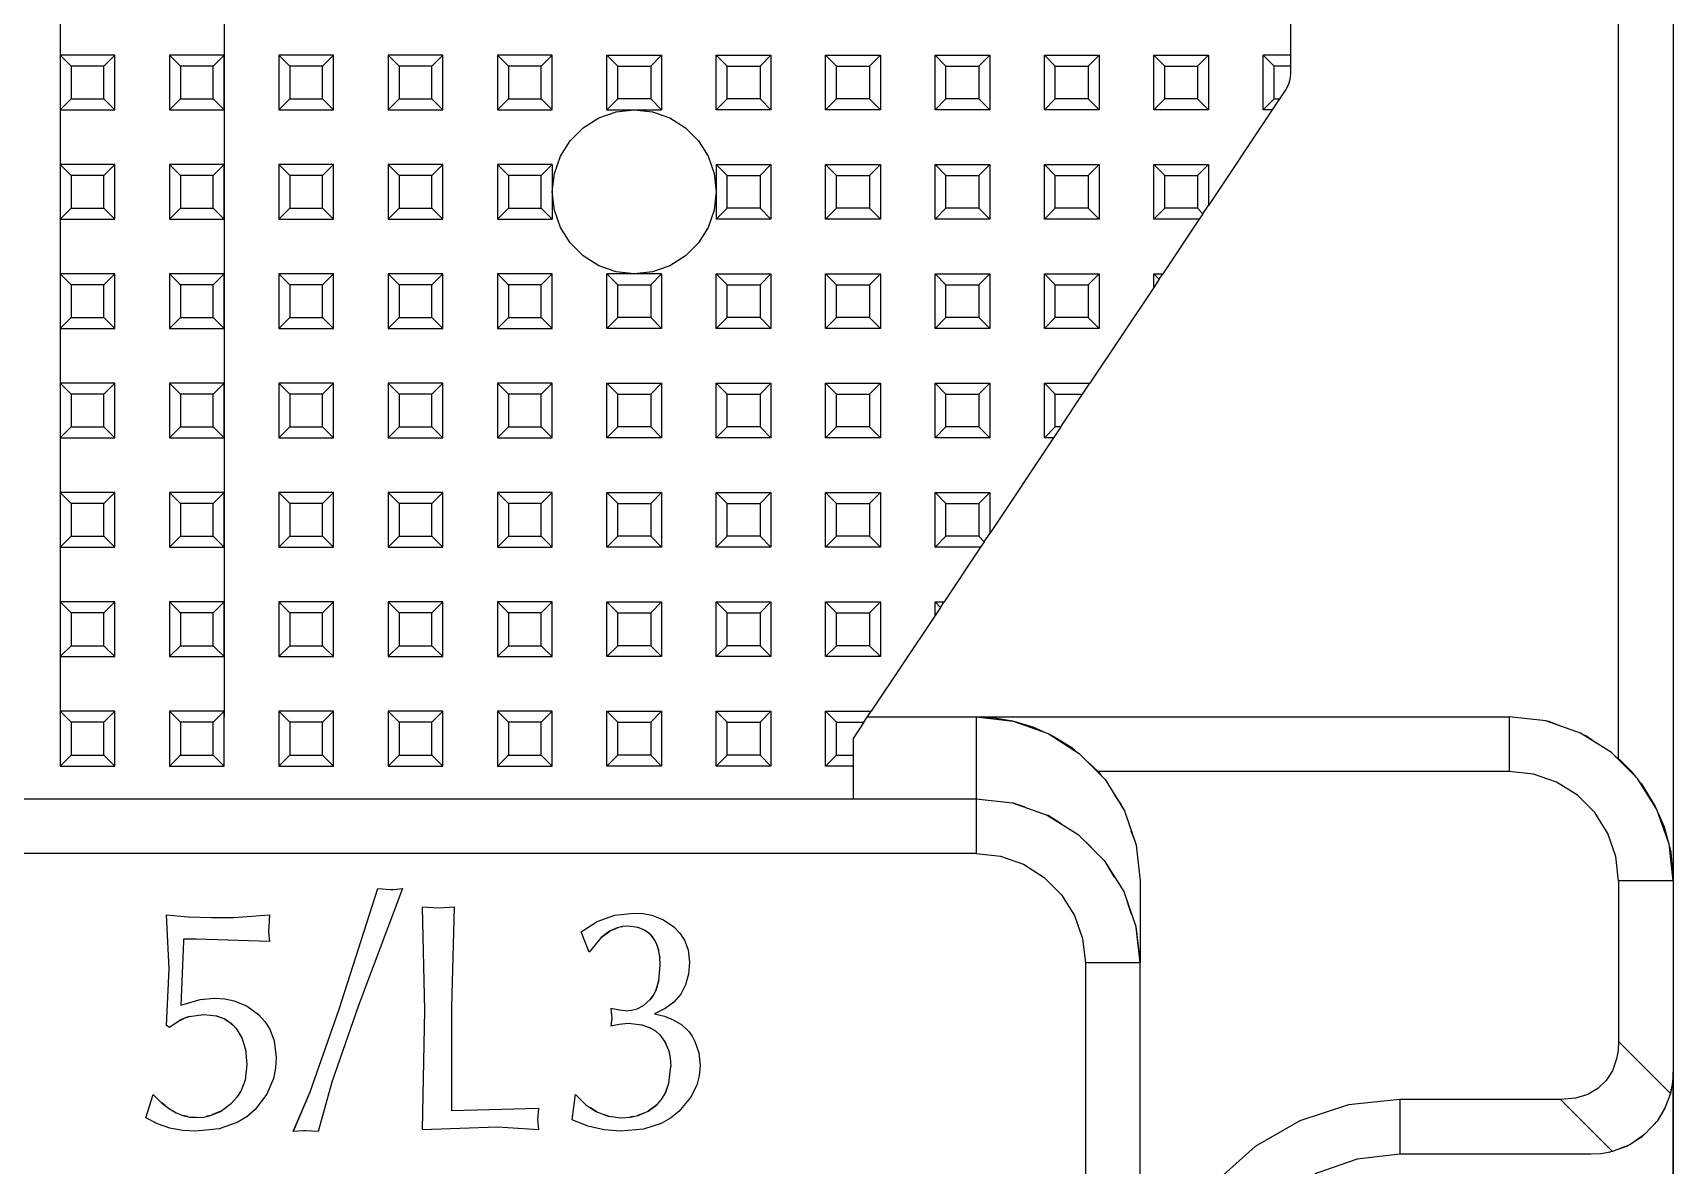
# Model space of a CAD drawing. Header units: millimetres. Extents: x 0 to 125, y 0 to 180.
# Drawn here: x 92.65 to 122.65, y 136.1 to 156.81 of the extents above; entities that cross this region are included whole.
import ezdxf

# ---------------------------------------------------------------- set-up
doc = ezdxf.new("R2010")
doc.units = ezdxf.units.MM

# ---------------------------------------------------------------- blocks, each defined once
blk = doc.blocks.new('CHINT_7200accf6e0c55f6a13e2ec68f27ea84_FACE_0')
at = {"color": 141, "linetype": 'Continuous', "true_color": 0x40d9ff}
for p, q in [((93.15, 161.4), (93.15, 144.4)), ((96.15, 159.4), (96.15, 144.3)), ((115.65, 157.4), (115.65, 156.4)), ((93.35, 156.2), (93.15, 156.4)), ((94.15, 156.4), (93.15, 156.4)), ((93.15, 156.4), (93.15, 155.4)), ((93.95, 156.2), (94.15, 156.4)), ((94.15, 155.4), (94.15, 156.4)), ((95.35, 156.2), (95.15, 156.4)), ((96.15, 156.4), (95.15, 156.4)), ((95.15, 156.4), (95.15, 155.4)), ((95.95, 156.2), (96.15, 156.4)), ((96.15, 155.4), (96.15, 156.4)), ((97.35, 156.2), (97.15, 156.4)), ((98.15, 156.4), (97.15, 156.4)), ((97.15, 156.4), (97.15, 155.4)), ((97.95, 156.2), (98.15, 156.4)), ((98.15, 155.4), (98.15, 156.4)), ((99.35, 156.2), (99.15, 156.4)), ((100.15, 156.4), (99.15, 156.4)), ((99.15, 156.4), (99.15, 155.4)), ((99.95, 156.2), (100.15, 156.4)), ((100.15, 155.4), (100.15, 156.4)), ((101.35, 156.2), (101.15, 156.4)), ((102.15, 156.4), (101.15, 156.4)), ((101.15, 156.4), (101.15, 155.4)), ((101.95, 156.2), (102.15, 156.4)), ((102.15, 155.4), (102.15, 156.4)), ((103.35, 156.2), (103.15, 156.4)), ((103.15, 155.4), (103.15, 156.4)), ((103.15, 156.4), (104.15, 156.4)), ((103.95, 156.2), (104.15, 156.4)), ((104.15, 156.4), (104.15, 155.4)), ((105.35, 156.2), (105.15, 156.4)), ((105.15, 155.4), (105.15, 156.4)), ((105.15, 156.4), (106.15, 156.4)), ((105.95, 156.2), (106.15, 156.4)), ((106.15, 156.4), (106.15, 155.4)), ((107.35, 156.2), (107.15, 156.4)), ((107.15, 155.4), (107.15, 156.4)), ((107.15, 156.4), (108.15, 156.4)), ((107.95, 156.2), (108.15, 156.4)), ((108.15, 156.4), (108.15, 155.4)), ((109.35, 156.2), (109.15, 156.4)), ((109.15, 155.4), (109.15, 156.4)), ((109.15, 156.4), (110.15, 156.4)), ((109.95, 156.2), (110.15, 156.4)), ((110.15, 156.4), (110.15, 155.4)), ((111.35, 156.2), (111.15, 156.4)), ((111.15, 155.4), (111.15, 156.4)), ((111.15, 156.4), (112.15, 156.4)), ((111.95, 156.2), (112.15, 156.4)), ((112.15, 156.4), (112.15, 155.4)), ((113.35, 156.2), (113.15, 156.4)), ((113.15, 155.4), (113.15, 156.4)), ((113.15, 156.4), (114.15, 156.4)), ((113.95, 156.2), (114.15, 156.4)), ((114.15, 156.4), (114.15, 155.4)), ((115.35, 156.2), (115.15, 156.4)), ((115.15, 155.4), (115.15, 156.4)), ((115.65, 156.4), (115.15, 156.4)), ((93.95, 156.2), (93.35, 156.2)), ((93.35, 156.2), (93.35, 155.6)), ((93.95, 155.6), (93.95, 156.2)), ((95.95, 156.2), (95.35, 156.2)), ((95.35, 156.2), (95.35, 155.6)), ((95.95, 155.6), (95.95, 156.2)), ((97.95, 156.2), (97.35, 156.2)), ((97.35, 156.2), (97.35, 155.6)), ((97.95, 155.6), (97.95, 156.2)), ((99.95, 156.2), (99.35, 156.2)), ((99.35, 156.2), (99.35, 155.6)), ((99.95, 155.6), (99.95, 156.2)), ((101.95, 156.2), (101.35, 156.2)), ((101.35, 156.2), (101.35, 155.6)), ((101.95, 155.6), (101.95, 156.2)), ((103.35, 155.6), (103.35, 156.2)), ((103.35, 156.2), (103.95, 156.2)), ((103.95, 156.2), (103.95, 155.6)), ((105.35, 155.6), (105.35, 156.2)), ((105.35, 156.2), (105.95, 156.2)), ((105.95, 156.2), (105.95, 155.6)), ((107.35, 155.6), (107.35, 156.2)), ((107.35, 156.2), (107.95, 156.2)), ((107.95, 156.2), (107.95, 155.6)), ((109.35, 155.6), (109.35, 156.2)), ((109.35, 156.2), (109.95, 156.2)), ((109.95, 156.2), (109.95, 155.6)), ((111.35, 155.6), (111.35, 156.2)), ((111.35, 156.2), (111.95, 156.2)), ((111.95, 156.2), (111.95, 155.6)), ((113.35, 155.6), (113.35, 156.2)), ((113.35, 156.2), (113.95, 156.2)), ((113.95, 156.2), (113.95, 155.6)), ((115.35, 155.6), (115.35, 156.2)), ((93.35, 155.6), (93.15, 155.4)), ((93.35, 155.6), (93.95, 155.6)), ((93.95, 155.6), (94.15, 155.4)), ((95.35, 155.6), (95.15, 155.4)), ((95.35, 155.6), (95.95, 155.6)), ((95.95, 155.6), (96.15, 155.4)), ((97.35, 155.6), (97.15, 155.4)), ((97.35, 155.6), (97.95, 155.6)), ((97.95, 155.6), (98.15, 155.4)), ((99.35, 155.6), (99.15, 155.4)), ((99.35, 155.6), (99.95, 155.6)), ((99.95, 155.6), (100.15, 155.4)), ((101.35, 155.6), (101.15, 155.4)), ((101.35, 155.6), (101.95, 155.6)), ((101.95, 155.6), (102.15, 155.4)), ((103.35, 155.6), (103.15, 155.4)), ((103.95, 155.6), (103.35, 155.6)), ((103.95, 155.6), (104.15, 155.4)), ((105.35, 155.6), (105.15, 155.4)), ((105.95, 155.6), (105.35, 155.6)), ((105.95, 155.6), (106.15, 155.4)), ((107.35, 155.6), (107.15, 155.4)), ((107.95, 155.6), (107.35, 155.6)), ((107.95, 155.6), (108.15, 155.4)), ((109.35, 155.6), (109.15, 155.4)), ((109.95, 155.6), (109.35, 155.6)), ((109.95, 155.6), (110.15, 155.4)), ((111.35, 155.6), (111.15, 155.4)), ((111.95, 155.6), (111.35, 155.6)), ((111.95, 155.6), (112.15, 155.4)), ((113.35, 155.6), (113.15, 155.4)), ((113.95, 155.6), (113.35, 155.6)), ((113.95, 155.6), (114.15, 155.4)), ((115.35, 155.6), (115.15, 155.4)), ((93.15, 155.4), (94.15, 155.4)), ((95.15, 155.4), (96.15, 155.4)), ((97.15, 155.4), (98.15, 155.4)), ((99.15, 155.4), (100.15, 155.4)), ((101.15, 155.4), (102.15, 155.4)), ((106.15, 155.4), (105.15, 155.4)), ((108.15, 155.4), (107.15, 155.4)), ((110.15, 155.4), (109.15, 155.4)), ((112.15, 155.4), (111.15, 155.4)), ((114.15, 155.4), (113.15, 155.4)), ((115.317, 155.4), (114.15, 153.65)), ((115.317, 155.4), (115.15, 155.4)), ((93.35, 154.2), (93.15, 154.4)), ((94.15, 154.4), (93.15, 154.4)), ((93.15, 154.4), (93.15, 153.4)), ((93.95, 154.2), (93.35, 154.2)), ((93.35, 154.2), (93.35, 153.6)), ((93.95, 154.2), (94.15, 154.4)), ((93.95, 153.6), (93.95, 154.2)), ((94.15, 153.4), (94.15, 154.4)), ((95.35, 154.2), (95.15, 154.4)), ((96.15, 154.4), (95.15, 154.4)), ((95.15, 154.4), (95.15, 153.4)), ((95.95, 154.2), (95.35, 154.2)), ((95.35, 154.2), (95.35, 153.6)), ((95.95, 154.2), (96.15, 154.4)), ((95.95, 153.6), (95.95, 154.2)), ((96.15, 153.4), (96.15, 154.4)), ((97.35, 154.2), (97.15, 154.4)), ((98.15, 154.4), (97.15, 154.4)), ((97.15, 154.4), (97.15, 153.4)), ((97.95, 154.2), (97.35, 154.2)), ((97.35, 154.2), (97.35, 153.6)), ((97.95, 154.2), (98.15, 154.4)), ((97.95, 153.6), (97.95, 154.2)), ((98.15, 153.4), (98.15, 154.4)), ((99.35, 154.2), (99.15, 154.4)), ((100.15, 154.4), (99.15, 154.4)), ((99.15, 154.4), (99.15, 153.4)), ((99.95, 154.2), (99.35, 154.2)), ((99.35, 154.2), (99.35, 153.6)), ((99.95, 154.2), (100.15, 154.4)), ((99.95, 153.6), (99.95, 154.2)), ((100.15, 153.4), (100.15, 154.4)), ((101.35, 154.2), (101.15, 154.4)), ((101.15, 154.4), (101.15, 153.4)), ((102.15, 154.4), (101.15, 154.4)), ((101.95, 154.2), (101.35, 154.2)), ((101.35, 154.2), (101.35, 153.6)), ((101.95, 154.2), (102.15, 154.4)), ((101.95, 153.6), (101.95, 154.2)), ((105.35, 154.2), (105.15, 154.4)), ((105.15, 154.4), (106.15, 154.4)), ((105.35, 154.2), (105.95, 154.2)), ((105.35, 153.6), (105.35, 154.2)), ((105.95, 154.2), (106.15, 154.4)), ((105.95, 154.2), (105.95, 153.6)), ((106.15, 154.4), (106.15, 153.4)), ((107.35, 154.2), (107.15, 154.4)), ((107.15, 153.4), (107.15, 154.4)), ((107.15, 154.4), (108.15, 154.4)), ((107.35, 153.6), (107.35, 154.2)), ((107.35, 154.2), (107.95, 154.2)), ((107.95, 154.2), (108.15, 154.4)), ((107.95, 154.2), (107.95, 153.6)), ((108.15, 154.4), (108.15, 153.4)), ((109.35, 154.2), (109.15, 154.4)), ((109.15, 153.4), (109.15, 154.4)), ((109.15, 154.4), (110.15, 154.4)), ((109.35, 153.6), (109.35, 154.2)), ((109.35, 154.2), (109.95, 154.2)), ((109.95, 154.2), (110.15, 154.4)), ((109.95, 154.2), (109.95, 153.6)), ((110.15, 154.4), (110.15, 153.4)), ((111.35, 154.2), (111.15, 154.4)), ((111.15, 153.4), (111.15, 154.4)), ((111.15, 154.4), (112.15, 154.4)), ((111.35, 153.6), (111.35, 154.2)), ((111.35, 154.2), (111.95, 154.2)), ((111.95, 154.2), (112.15, 154.4)), ((111.95, 154.2), (111.95, 153.6)), ((112.15, 154.4), (112.15, 153.4)), ((113.35, 154.2), (113.15, 154.4)), ((113.15, 153.4), (113.15, 154.4)), ((113.15, 154.4), (114.15, 154.4)), ((113.35, 154.2), (113.95, 154.2)), ((113.35, 153.6), (113.35, 154.2)), ((113.95, 154.2), (114.15, 154.4)), ((113.95, 154.2), (113.95, 153.6)), ((114.15, 154.4), (114.15, 153.65)), ((93.35, 153.6), (93.15, 153.4)), ((93.35, 153.6), (93.95, 153.6)), ((93.95, 153.6), (94.15, 153.4)), ((95.35, 153.6), (95.15, 153.4)), ((95.35, 153.6), (95.95, 153.6)), ((95.95, 153.6), (96.15, 153.4)), ((97.35, 153.6), (97.15, 153.4)), ((97.35, 153.6), (97.95, 153.6)), ((97.95, 153.6), (98.15, 153.4)), ((99.35, 153.6), (99.15, 153.4)), ((99.35, 153.6), (99.95, 153.6)), ((99.95, 153.6), (100.15, 153.4)), ((101.35, 153.6), (101.15, 153.4)), ((101.35, 153.6), (101.95, 153.6)), ((101.95, 153.6), (102.15, 153.4)), ((105.35, 153.6), (105.15, 153.4)), ((105.95, 153.6), (105.35, 153.6)), ((105.95, 153.6), (106.15, 153.4)), ((107.35, 153.6), (107.15, 153.4)), ((107.95, 153.6), (107.35, 153.6)), ((107.95, 153.6), (108.15, 153.4)), ((109.35, 153.6), (109.15, 153.4)), ((109.95, 153.6), (109.35, 153.6)), ((109.95, 153.6), (110.15, 153.4)), ((111.35, 153.6), (111.15, 153.4)), ((111.95, 153.6), (111.35, 153.6)), ((111.95, 153.6), (112.15, 153.4)), ((113.35, 153.6), (113.15, 153.4)), ((113.95, 153.6), (113.35, 153.6)), ((113.95, 153.6), (114.05, 153.5)), ((114.05, 153.5), (114.15, 153.65)), ((93.15, 153.4), (94.15, 153.4)), ((95.15, 153.4), (96.15, 153.4)), ((97.15, 153.4), (98.15, 153.4)), ((99.15, 153.4), (100.15, 153.4)), ((101.15, 153.4), (102.15, 153.4)), ((106.15, 153.4), (105.15, 153.4)), ((108.15, 153.4), (107.15, 153.4)), ((110.15, 153.4), (109.15, 153.4)), ((112.15, 153.4), (111.15, 153.4)), ((113.983, 153.4), (113.15, 153.4)), ((113.983, 153.4), (113.317, 152.4)), ((114.05, 153.5), (113.983, 153.4)), ((93.35, 152.2), (93.15, 152.4)), ((94.15, 152.4), (93.15, 152.4)), ((93.15, 152.4), (93.15, 151.4)), ((93.95, 152.2), (93.35, 152.2)), ((93.35, 152.2), (93.35, 151.6)), ((93.95, 152.2), (94.15, 152.4)), ((93.95, 151.6), (93.95, 152.2)), ((94.15, 151.4), (94.15, 152.4)), ((95.35, 152.2), (95.15, 152.4)), ((96.15, 152.4), (95.15, 152.4)), ((95.15, 152.4), (95.15, 151.4)), ((95.95, 152.2), (95.35, 152.2)), ((95.35, 152.2), (95.35, 151.6)), ((95.95, 152.2), (96.15, 152.4)), ((95.95, 151.6), (95.95, 152.2)), ((96.15, 151.4), (96.15, 152.4)), ((97.35, 152.2), (97.15, 152.4)), ((98.15, 152.4), (97.15, 152.4)), ((97.15, 152.4), (97.15, 151.4)), ((97.95, 152.2), (97.35, 152.2)), ((97.35, 152.2), (97.35, 151.6)), ((97.95, 152.2), (98.15, 152.4)), ((97.95, 151.6), (97.95, 152.2)), ((98.15, 151.4), (98.15, 152.4)), ((99.35, 152.2), (99.15, 152.4)), ((100.15, 152.4), (99.15, 152.4)), ((99.15, 152.4), (99.15, 151.4)), ((99.95, 152.2), (99.35, 152.2)), ((99.35, 152.2), (99.35, 151.6)), ((99.95, 152.2), (100.15, 152.4)), ((99.95, 151.6), (99.95, 152.2)), ((100.15, 151.4), (100.15, 152.4)), ((101.35, 152.2), (101.15, 152.4)), ((102.15, 152.4), (101.15, 152.4)), ((101.15, 152.4), (101.15, 151.4)), ((101.95, 152.2), (101.35, 152.2)), ((101.35, 152.2), (101.35, 151.6)), ((101.95, 152.2), (102.15, 152.4)), ((101.95, 151.6), (101.95, 152.2)), ((102.15, 151.4), (102.15, 152.4)), ((103.35, 152.2), (103.15, 152.4)), ((103.15, 151.4), (103.15, 152.4)), ((103.35, 151.6), (103.35, 152.2)), ((103.35, 152.2), (103.95, 152.2)), ((103.95, 152.2), (104.15, 152.4)), ((103.95, 152.2), (103.95, 151.6)), ((104.15, 152.4), (104.15, 151.4)), ((105.35, 152.2), (105.15, 152.4)), ((105.15, 151.4), (105.15, 152.4)), ((105.15, 152.4), (106.15, 152.4)), ((105.35, 151.6), (105.35, 152.2)), ((105.35, 152.2), (105.95, 152.2)), ((105.95, 152.2), (106.15, 152.4)), ((105.95, 152.2), (105.95, 151.6)), ((106.15, 152.4), (106.15, 151.4)), ((107.35, 152.2), (107.15, 152.4)), ((107.15, 151.4), (107.15, 152.4)), ((107.15, 152.4), (108.15, 152.4)), ((107.35, 151.6), (107.35, 152.2)), ((107.35, 152.2), (107.95, 152.2)), ((107.95, 152.2), (108.15, 152.4)), ((107.95, 152.2), (107.95, 151.6)), ((108.15, 152.4), (108.15, 151.4)), ((109.35, 152.2), (109.15, 152.4)), ((109.15, 151.4), (109.15, 152.4)), ((109.15, 152.4), (110.15, 152.4)), ((109.35, 151.6), (109.35, 152.2)), ((109.35, 152.2), (109.95, 152.2)), ((109.95, 152.2), (110.15, 152.4)), ((109.95, 152.2), (109.95, 151.6)), ((110.15, 152.4), (110.15, 151.4)), ((111.35, 152.2), (111.15, 152.4)), ((111.15, 152.4), (112.15, 152.4)), ((111.15, 151.4), (111.15, 152.4)), ((111.35, 152.2), (111.95, 152.2)), ((111.35, 151.6), (111.35, 152.2)), ((111.95, 152.2), (112.15, 152.4)), ((111.95, 152.2), (111.95, 151.6)), ((113.15, 152.15), (111.983, 150.4)), ((112.15, 152.4), (112.15, 151.4)), ((113.25, 152.3), (113.15, 152.4)), ((113.15, 152.15), (113.15, 152.4)), ((113.15, 152.4), (113.317, 152.4)), ((113.25, 152.3), (113.15, 152.15)), ((113.25, 152.3), (113.317, 152.4)), ((93.35, 151.6), (93.15, 151.4)), ((93.35, 151.6), (93.95, 151.6)), ((93.95, 151.6), (94.15, 151.4)), ((95.35, 151.6), (95.15, 151.4)), ((95.35, 151.6), (95.95, 151.6)), ((95.95, 151.6), (96.15, 151.4)), ((97.35, 151.6), (97.15, 151.4)), ((97.35, 151.6), (97.95, 151.6)), ((97.95, 151.6), (98.15, 151.4)), ((99.35, 151.6), (99.15, 151.4)), ((99.35, 151.6), (99.95, 151.6)), ((99.95, 151.6), (100.15, 151.4)), ((101.35, 151.6), (101.15, 151.4)), ((101.35, 151.6), (101.95, 151.6)), ((101.95, 151.6), (102.15, 151.4)), ((103.35, 151.6), (103.15, 151.4)), ((103.95, 151.6), (103.35, 151.6)), ((103.95, 151.6), (104.15, 151.4)), ((105.35, 151.6), (105.15, 151.4)), ((105.95, 151.6), (105.35, 151.6)), ((105.95, 151.6), (106.15, 151.4)), ((107.35, 151.6), (107.15, 151.4)), ((107.95, 151.6), (107.35, 151.6)), ((107.95, 151.6), (108.15, 151.4)), ((109.35, 151.6), (109.15, 151.4)), ((109.95, 151.6), (109.35, 151.6)), ((109.95, 151.6), (110.15, 151.4)), ((111.35, 151.6), (111.15, 151.4)), ((111.95, 151.6), (111.35, 151.6)), ((111.95, 151.6), (112.15, 151.4)), ((93.15, 151.4), (94.15, 151.4)), ((95.15, 151.4), (96.15, 151.4)), ((97.15, 151.4), (98.15, 151.4)), ((99.15, 151.4), (100.15, 151.4)), ((101.15, 151.4), (102.15, 151.4)), ((104.15, 151.4), (103.15, 151.4)), ((106.15, 151.4), (105.15, 151.4)), ((108.15, 151.4), (107.15, 151.4)), ((110.15, 151.4), (109.15, 151.4)), ((112.15, 151.4), (111.15, 151.4)), ((93.35, 150.2), (93.15, 150.4)), ((94.15, 150.4), (93.15, 150.4)), ((93.15, 150.4), (93.15, 149.4)), ((93.95, 150.2), (94.15, 150.4)), ((94.15, 149.4), (94.15, 150.4)), ((95.35, 150.2), (95.15, 150.4)), ((96.15, 150.4), (95.15, 150.4)), ((95.15, 150.4), (95.15, 149.4)), ((95.95, 150.2), (96.15, 150.4)), ((96.15, 149.4), (96.15, 150.4)), ((97.35, 150.2), (97.15, 150.4)), ((98.15, 150.4), (97.15, 150.4)), ((97.15, 150.4), (97.15, 149.4)), ((97.95, 150.2), (98.15, 150.4)), ((98.15, 149.4), (98.15, 150.4)), ((99.35, 150.2), (99.15, 150.4)), ((100.15, 150.4), (99.15, 150.4)), ((99.15, 150.4), (99.15, 149.4)), ((99.95, 150.2), (100.15, 150.4)), ((100.15, 149.4), (100.15, 150.4)), ((101.35, 150.2), (101.15, 150.4)), ((102.15, 150.4), (101.15, 150.4)), ((101.15, 150.4), (101.15, 149.4)), ((101.95, 150.2), (102.15, 150.4)), ((102.15, 149.4), (102.15, 150.4)), ((103.35, 150.2), (103.15, 150.4)), ((103.15, 149.4), (103.15, 150.4)), ((103.15, 150.4), (104.15, 150.4)), ((103.95, 150.2), (104.15, 150.4)), ((104.15, 150.4), (104.15, 149.4)), ((105.35, 150.2), (105.15, 150.4)), ((105.15, 149.4), (105.15, 150.4)), ((105.15, 150.4), (106.15, 150.4)), ((105.95, 150.2), (106.15, 150.4)), ((106.15, 150.4), (106.15, 149.4)), ((107.35, 150.2), (107.15, 150.4)), ((107.15, 149.4), (107.15, 150.4)), ((107.15, 150.4), (108.15, 150.4)), ((107.95, 150.2), (108.15, 150.4)), ((108.15, 150.4), (108.15, 149.4)), ((109.35, 150.2), (109.15, 150.4)), ((109.15, 149.4), (109.15, 150.4)), ((109.15, 150.4), (110.15, 150.4)), ((109.95, 150.2), (110.15, 150.4)), ((110.15, 150.4), (110.15, 149.4)), ((111.35, 150.2), (111.15, 150.4)), ((111.15, 149.4), (111.15, 150.4)), ((111.15, 150.4), (111.983, 150.4)), ((111.85, 150.2), (111.983, 150.4)), ((93.95, 150.2), (93.35, 150.2)), ((93.35, 150.2), (93.35, 149.6)), ((93.95, 149.6), (93.95, 150.2)), ((95.95, 150.2), (95.35, 150.2)), ((95.35, 150.2), (95.35, 149.6)), ((95.95, 149.6), (95.95, 150.2)), ((97.95, 150.2), (97.35, 150.2)), ((97.35, 150.2), (97.35, 149.6)), ((97.95, 149.6), (97.95, 150.2)), ((99.95, 150.2), (99.35, 150.2)), ((99.35, 150.2), (99.35, 149.6)), ((99.95, 149.6), (99.95, 150.2)), ((101.95, 150.2), (101.35, 150.2)), ((101.35, 150.2), (101.35, 149.6)), ((101.95, 149.6), (101.95, 150.2)), ((103.35, 149.6), (103.35, 150.2)), ((103.35, 150.2), (103.95, 150.2)), ((103.95, 150.2), (103.95, 149.6)), ((105.35, 149.6), (105.35, 150.2)), ((105.35, 150.2), (105.95, 150.2)), ((105.95, 150.2), (105.95, 149.6)), ((107.35, 149.6), (107.35, 150.2)), ((107.35, 150.2), (107.95, 150.2)), ((107.95, 150.2), (107.95, 149.6)), ((109.35, 150.2), (109.95, 150.2)), ((109.35, 149.6), (109.35, 150.2)), ((109.95, 150.2), (109.95, 149.6)), ((111.35, 150.2), (111.85, 150.2)), ((111.35, 149.6), (111.35, 150.2)), ((111.45, 149.6), (111.85, 150.2)), ((93.35, 149.6), (93.15, 149.4)), ((93.35, 149.6), (93.95, 149.6)), ((93.95, 149.6), (94.15, 149.4)), ((95.35, 149.6), (95.15, 149.4)), ((95.35, 149.6), (95.95, 149.6)), ((95.95, 149.6), (96.15, 149.4)), ((97.35, 149.6), (97.15, 149.4)), ((97.35, 149.6), (97.95, 149.6)), ((97.95, 149.6), (98.15, 149.4)), ((99.35, 149.6), (99.15, 149.4)), ((99.35, 149.6), (99.95, 149.6)), ((99.95, 149.6), (100.15, 149.4)), ((101.35, 149.6), (101.15, 149.4)), ((101.35, 149.6), (101.95, 149.6)), ((101.95, 149.6), (102.15, 149.4)), ((103.35, 149.6), (103.15, 149.4)), ((103.95, 149.6), (103.35, 149.6)), ((103.95, 149.6), (104.15, 149.4)), ((105.35, 149.6), (105.15, 149.4)), ((105.95, 149.6), (105.35, 149.6)), ((105.95, 149.6), (106.15, 149.4)), ((107.35, 149.6), (107.15, 149.4)), ((107.95, 149.6), (107.35, 149.6)), ((107.95, 149.6), (108.15, 149.4)), ((109.35, 149.6), (109.15, 149.4)), ((109.95, 149.6), (109.35, 149.6)), ((109.95, 149.6), (110.15, 149.4)), ((111.35, 149.6), (111.15, 149.4)), ((111.45, 149.6), (111.317, 149.4)), ((111.45, 149.6), (111.35, 149.6)), ((93.15, 149.4), (94.15, 149.4)), ((95.15, 149.4), (96.15, 149.4)), ((97.15, 149.4), (98.15, 149.4)), ((99.15, 149.4), (100.15, 149.4)), ((101.15, 149.4), (102.15, 149.4)), ((104.15, 149.4), (103.15, 149.4)), ((106.15, 149.4), (105.15, 149.4)), ((108.15, 149.4), (107.15, 149.4)), ((110.15, 149.4), (109.15, 149.4)), ((111.317, 149.4), (110.15, 147.65)), ((111.317, 149.4), (111.15, 149.4)), ((93.35, 148.2), (93.15, 148.4)), ((94.15, 148.4), (93.15, 148.4)), ((93.15, 148.4), (93.15, 147.4)), ((93.95, 148.2), (93.35, 148.2)), ((93.35, 148.2), (93.35, 147.6)), ((93.95, 148.2), (94.15, 148.4)), ((93.95, 147.6), (93.95, 148.2)), ((94.15, 147.4), (94.15, 148.4)), ((95.35, 148.2), (95.15, 148.4)), ((96.15, 148.4), (95.15, 148.4)), ((95.15, 148.4), (95.15, 147.4)), ((95.95, 148.2), (95.35, 148.2)), ((95.35, 148.2), (95.35, 147.6)), ((95.95, 148.2), (96.15, 148.4)), ((95.95, 147.6), (95.95, 148.2)), ((96.15, 147.4), (96.15, 148.4)), ((97.35, 148.2), (97.15, 148.4)), ((98.15, 148.4), (97.15, 148.4)), ((97.15, 148.4), (97.15, 147.4)), ((97.95, 148.2), (97.35, 148.2)), ((97.35, 148.2), (97.35, 147.6)), ((97.95, 148.2), (98.15, 148.4)), ((97.95, 147.6), (97.95, 148.2)), ((98.15, 147.4), (98.15, 148.4)), ((99.35, 148.2), (99.15, 148.4)), ((100.15, 148.4), (99.15, 148.4)), ((99.15, 148.4), (99.15, 147.4)), ((99.95, 148.2), (99.35, 148.2)), ((99.35, 148.2), (99.35, 147.6)), ((99.95, 148.2), (100.15, 148.4)), ((99.95, 147.6), (99.95, 148.2)), ((100.15, 147.4), (100.15, 148.4)), ((101.35, 148.2), (101.15, 148.4)), ((102.15, 148.4), (101.15, 148.4)), ((101.15, 148.4), (101.15, 147.4)), ((101.95, 148.2), (101.35, 148.2)), ((101.35, 148.2), (101.35, 147.6)), ((101.95, 148.2), (102.15, 148.4)), ((101.95, 147.6), (101.95, 148.2)), ((102.15, 147.4), (102.15, 148.4)), ((103.35, 148.2), (103.15, 148.4)), ((103.15, 147.4), (103.15, 148.4)), ((103.15, 148.4), (104.15, 148.4)), ((103.35, 147.6), (103.35, 148.2)), ((103.35, 148.2), (103.95, 148.2)), ((103.95, 148.2), (104.15, 148.4)), ((103.95, 148.2), (103.95, 147.6)), ((104.15, 148.4), (104.15, 147.4)), ((105.35, 148.2), (105.15, 148.4)), ((105.15, 147.4), (105.15, 148.4)), ((105.15, 148.4), (106.15, 148.4)), ((105.35, 147.6), (105.35, 148.2)), ((105.35, 148.2), (105.95, 148.2)), ((105.95, 148.2), (106.15, 148.4)), ((105.95, 148.2), (105.95, 147.6)), ((106.15, 148.4), (106.15, 147.4)), ((107.35, 148.2), (107.15, 148.4)), ((107.15, 147.4), (107.15, 148.4)), ((107.15, 148.4), (108.15, 148.4)), ((107.35, 148.2), (107.95, 148.2)), ((107.35, 147.6), (107.35, 148.2)), ((107.95, 148.2), (108.15, 148.4)), ((107.95, 148.2), (107.95, 147.6)), ((108.15, 148.4), (108.15, 147.4)), ((109.35, 148.2), (109.15, 148.4)), ((109.15, 147.4), (109.15, 148.4)), ((109.15, 148.4), (110.15, 148.4)), ((109.35, 148.2), (109.95, 148.2)), ((109.35, 147.6), (109.35, 148.2)), ((109.95, 148.2), (110.15, 148.4)), ((109.95, 148.2), (109.95, 147.6)), ((110.15, 148.4), (110.15, 147.65)), ((93.35, 147.6), (93.15, 147.4)), ((93.35, 147.6), (93.95, 147.6)), ((93.95, 147.6), (94.15, 147.4)), ((95.35, 147.6), (95.15, 147.4)), ((95.35, 147.6), (95.95, 147.6)), ((95.95, 147.6), (96.15, 147.4)), ((97.35, 147.6), (97.15, 147.4)), ((97.35, 147.6), (97.95, 147.6)), ((97.95, 147.6), (98.15, 147.4)), ((99.35, 147.6), (99.15, 147.4)), ((99.35, 147.6), (99.95, 147.6)), ((99.95, 147.6), (100.15, 147.4)), ((101.35, 147.6), (101.15, 147.4)), ((101.35, 147.6), (101.95, 147.6)), ((101.95, 147.6), (102.15, 147.4)), ((103.35, 147.6), (103.15, 147.4)), ((103.95, 147.6), (103.35, 147.6)), ((103.95, 147.6), (104.15, 147.4)), ((105.35, 147.6), (105.15, 147.4)), ((105.95, 147.6), (105.35, 147.6)), ((105.95, 147.6), (106.15, 147.4)), ((107.35, 147.6), (107.15, 147.4)), ((107.95, 147.6), (107.35, 147.6)), ((107.95, 147.6), (108.15, 147.4)), ((109.35, 147.6), (109.15, 147.4)), ((109.95, 147.6), (109.35, 147.6)), ((109.95, 147.6), (110.05, 147.5)), ((110.05, 147.5), (110.15, 147.65)), ((93.15, 147.4), (94.15, 147.4)), ((95.15, 147.4), (96.15, 147.4)), ((97.15, 147.4), (98.15, 147.4)), ((99.15, 147.4), (100.15, 147.4)), ((101.15, 147.4), (102.15, 147.4)), ((104.15, 147.4), (103.15, 147.4)), ((106.15, 147.4), (105.15, 147.4)), ((108.15, 147.4), (107.15, 147.4)), ((109.983, 147.4), (109.15, 147.4)), ((109.983, 147.4), (109.317, 146.4)), ((110.05, 147.5), (109.983, 147.4)), ((93.35, 146.2), (93.15, 146.4)), ((94.15, 146.4), (93.15, 146.4)), ((93.15, 146.4), (93.15, 145.4)), ((93.95, 146.2), (93.35, 146.2)), ((93.35, 146.2), (93.35, 145.6)), ((93.95, 146.2), (94.15, 146.4)), ((93.95, 145.6), (93.95, 146.2)), ((94.15, 145.4), (94.15, 146.4)), ((95.35, 146.2), (95.15, 146.4)), ((96.15, 146.4), (95.15, 146.4)), ((95.15, 146.4), (95.15, 145.4)), ((95.95, 146.2), (95.35, 146.2)), ((95.35, 146.2), (95.35, 145.6)), ((95.95, 146.2), (96.15, 146.4)), ((95.95, 145.6), (95.95, 146.2)), ((96.15, 145.4), (96.15, 146.4)), ((97.35, 146.2), (97.15, 146.4)), ((98.15, 146.4), (97.15, 146.4)), ((97.15, 146.4), (97.15, 145.4)), ((97.95, 146.2), (97.35, 146.2)), ((97.35, 146.2), (97.35, 145.6)), ((97.95, 146.2), (98.15, 146.4)), ((97.95, 145.6), (97.95, 146.2)), ((98.15, 145.4), (98.15, 146.4)), ((99.35, 146.2), (99.15, 146.4)), ((100.15, 146.4), (99.15, 146.4)), ((99.15, 146.4), (99.15, 145.4)), ((99.95, 146.2), (99.35, 146.2)), ((99.35, 146.2), (99.35, 145.6)), ((99.95, 146.2), (100.15, 146.4)), ((99.95, 145.6), (99.95, 146.2)), ((100.15, 145.4), (100.15, 146.4)), ((101.35, 146.2), (101.15, 146.4)), ((102.15, 146.4), (101.15, 146.4)), ((101.15, 146.4), (101.15, 145.4)), ((101.95, 146.2), (101.35, 146.2)), ((101.35, 146.2), (101.35, 145.6)), ((101.95, 146.2), (102.15, 146.4)), ((101.95, 145.6), (101.95, 146.2)), ((102.15, 145.4), (102.15, 146.4)), ((103.35, 146.2), (103.15, 146.4)), ((103.15, 146.4), (104.15, 146.4)), ((103.15, 145.4), (103.15, 146.4)), ((103.35, 146.2), (103.95, 146.2)), ((103.35, 145.6), (103.35, 146.2)), ((103.95, 146.2), (104.15, 146.4)), ((103.95, 146.2), (103.95, 145.6)), ((104.15, 146.4), (104.15, 145.4)), ((105.35, 146.2), (105.15, 146.4)), ((105.15, 145.4), (105.15, 146.4)), ((105.15, 146.4), (106.15, 146.4)), ((105.35, 146.2), (105.95, 146.2)), ((105.35, 145.6), (105.35, 146.2)), ((105.95, 146.2), (106.15, 146.4)), ((105.95, 146.2), (105.95, 145.6)), ((106.15, 146.4), (106.15, 145.4)), ((107.35, 146.2), (107.15, 146.4)), ((107.15, 145.4), (107.15, 146.4)), ((107.15, 146.4), (108.15, 146.4)), ((107.35, 146.2), (107.95, 146.2)), ((107.35, 145.6), (107.35, 146.2)), ((107.95, 146.2), (108.15, 146.4)), ((107.95, 146.2), (107.95, 145.6)), ((109.15, 146.15), (107.983, 144.4)), ((108.15, 146.4), (108.15, 145.4)), ((109.25, 146.3), (109.15, 146.4)), ((109.15, 146.15), (109.15, 146.4)), ((109.15, 146.4), (109.317, 146.4)), ((109.25, 146.3), (109.15, 146.15)), ((109.25, 146.3), (109.317, 146.4)), ((93.35, 145.6), (93.15, 145.4)), ((93.35, 145.6), (93.95, 145.6)), ((93.95, 145.6), (94.15, 145.4)), ((95.35, 145.6), (95.15, 145.4)), ((95.35, 145.6), (95.95, 145.6)), ((95.95, 145.6), (96.15, 145.4)), ((97.35, 145.6), (97.15, 145.4)), ((97.35, 145.6), (97.95, 145.6)), ((97.95, 145.6), (98.15, 145.4)), ((99.35, 145.6), (99.15, 145.4)), ((99.35, 145.6), (99.95, 145.6)), ((99.95, 145.6), (100.15, 145.4)), ((101.35, 145.6), (101.15, 145.4)), ((101.35, 145.6), (101.95, 145.6)), ((101.95, 145.6), (102.15, 145.4)), ((103.35, 145.6), (103.15, 145.4)), ((103.95, 145.6), (103.35, 145.6)), ((103.95, 145.6), (104.15, 145.4)), ((105.35, 145.6), (105.15, 145.4)), ((105.95, 145.6), (105.35, 145.6)), ((105.95, 145.6), (106.15, 145.4)), ((107.35, 145.6), (107.15, 145.4)), ((107.95, 145.6), (107.35, 145.6)), ((107.95, 145.6), (108.15, 145.4)), ((93.15, 145.4), (94.15, 145.4)), ((95.15, 145.4), (96.15, 145.4)), ((97.15, 145.4), (98.15, 145.4)), ((99.15, 145.4), (100.15, 145.4)), ((101.15, 145.4), (102.15, 145.4)), ((104.15, 145.4), (103.15, 145.4)), ((106.15, 145.4), (105.15, 145.4)), ((108.15, 145.4), (107.15, 145.4)), ((93.35, 144.2), (93.15, 144.4)), ((94.15, 144.4), (93.15, 144.4)), ((93.15, 144.4), (93.15, 143.4)), ((93.95, 144.2), (94.15, 144.4)), ((94.15, 143.4), (94.15, 144.4)), ((95.35, 144.2), (95.15, 144.4)), ((96.15, 144.4), (95.15, 144.4)), ((95.15, 144.4), (95.15, 143.4)), ((95.95, 144.2), (96.15, 144.4)), ((96.15, 143.4), (96.15, 144.4)), ((97.35, 144.2), (97.15, 144.4)), ((98.15, 144.4), (97.15, 144.4)), ((97.15, 144.4), (97.15, 143.4)), ((97.95, 144.2), (98.15, 144.4)), ((98.15, 143.4), (98.15, 144.4)), ((99.35, 144.2), (99.15, 144.4)), ((100.15, 144.4), (99.15, 144.4)), ((99.15, 144.4), (99.15, 143.4)), ((99.95, 144.2), (100.15, 144.4)), ((100.15, 143.4), (100.15, 144.4)), ((101.35, 144.2), (101.15, 144.4)), ((102.15, 144.4), (101.15, 144.4)), ((101.15, 144.4), (101.15, 143.4)), ((101.95, 144.2), (102.15, 144.4)), ((102.15, 143.4), (102.15, 144.4)), ((103.35, 144.2), (103.15, 144.4)), ((103.15, 143.4), (103.15, 144.4)), ((103.15, 144.4), (104.15, 144.4)), ((103.95, 144.2), (104.15, 144.4)), ((104.15, 144.4), (104.15, 143.4)), ((105.35, 144.2), (105.15, 144.4)), ((105.15, 143.4), (105.15, 144.4)), ((105.15, 144.4), (106.15, 144.4)), ((105.95, 144.2), (106.15, 144.4)), ((106.15, 144.4), (106.15, 143.4)), ((107.35, 144.2), (107.15, 144.4)), ((107.15, 143.4), (107.15, 144.4)), ((107.15, 144.4), (107.983, 144.4)), ((93.95, 144.2), (93.35, 144.2)), ((93.35, 144.2), (93.35, 143.6)), ((93.95, 143.6), (93.95, 144.2)), ((95.95, 144.2), (95.35, 144.2)), ((95.35, 144.2), (95.35, 143.6)), ((95.95, 143.6), (95.95, 144.2)), ((97.95, 144.2), (97.35, 144.2)), ((97.35, 144.2), (97.35, 143.6)), ((97.95, 143.6), (97.95, 144.2)), ((99.95, 144.2), (99.35, 144.2)), ((99.35, 144.2), (99.35, 143.6)), ((99.95, 143.6), (99.95, 144.2)), ((101.95, 144.2), (101.35, 144.2)), ((101.35, 144.2), (101.35, 143.6)), ((101.95, 143.6), (101.95, 144.2)), ((103.35, 144.2), (103.95, 144.2)), ((103.35, 143.6), (103.35, 144.2)), ((103.95, 144.2), (103.95, 143.6)), ((105.35, 144.2), (105.95, 144.2)), ((105.35, 143.6), (105.35, 144.2)), ((105.95, 144.2), (105.95, 143.6)), ((107.35, 143.6), (107.35, 144.2)), ((93.35, 143.6), (93.15, 143.4)), ((93.35, 143.6), (93.95, 143.6)), ((93.95, 143.6), (94.15, 143.4)), ((95.35, 143.6), (95.15, 143.4)), ((95.35, 143.6), (95.95, 143.6)), ((95.95, 143.6), (96.15, 143.4)), ((97.35, 143.6), (97.15, 143.4)), ((97.35, 143.6), (97.95, 143.6)), ((97.95, 143.6), (98.15, 143.4)), ((99.35, 143.6), (99.15, 143.4)), ((99.35, 143.6), (99.95, 143.6)), ((99.95, 143.6), (100.15, 143.4)), ((101.35, 143.6), (101.15, 143.4)), ((101.35, 143.6), (101.95, 143.6)), ((101.95, 143.6), (102.15, 143.4)), ((103.35, 143.6), (103.15, 143.4)), ((103.95, 143.6), (103.35, 143.6)), ((103.95, 143.6), (104.15, 143.4)), ((105.35, 143.6), (105.15, 143.4)), ((105.95, 143.6), (105.35, 143.6)), ((105.95, 143.6), (106.15, 143.4)), ((107.35, 143.6), (107.15, 143.4)), ((112.136, 143.3), (111.948, 143.469)), ((93.15, 143.4), (94.15, 143.4)), ((95.15, 143.4), (96.15, 143.4)), ((97.15, 143.4), (98.15, 143.4)), ((99.15, 143.4), (100.15, 143.4)), ((101.15, 143.4), (102.15, 143.4)), ((104.15, 143.4), (103.15, 143.4)), ((106.15, 143.4), (105.15, 143.4)), ((107.65, 143.4), (107.15, 143.4)), ((107.65, 143.4), (107.65, 142.8)), ((112.136, 143.3), (112.114, 143.3)), ((112.136, 143.3), (112.189, 143.224)), ((103.254, 140.406), (103.353, 140.446)), ((103.417, 140.46), (103.439, 140.465)), ((103.044, 140.264), (103.208, 140.386)), ((103.9, 140.354), (103.9, 140.352)), ((103.932, 140.329), (103.995, 140.255)), ((104.01, 140.235), (104.062, 140.135)), ((104.064, 140.129), (104.096, 140.022)), ((104.112, 139.934), (104.117, 139.9)), ((103.994, 139.201), (103.939, 139.128)), ((103.993, 139.2), (103.993, 139.2)), ((104.101, 139.488), (104.042, 139.289)), ((103.486, 138.922), (103.375, 138.933)), ((95.353, 138.754), (95.409, 138.781)), ((95.436, 138.794), (95.512, 138.819)), ((96.004, 138.83), (96.086, 138.802)), ((96.151, 138.777), (96.229, 138.728)), ((96.27, 138.701), (96.294, 138.68)), ((96.321, 138.654), (96.368, 138.601)), ((103.78, 138.669), (103.944, 138.611)), ((96.47, 138.432), (96.484, 138.39)), ((104.21, 138.358), (104.225, 138.323)), ((96.537, 138.223), (96.542, 138.193)), ((104.276, 138.201), (104.298, 138.101)), ((104.306, 138.063), (104.317, 137.905)), ((96.461, 137.468), (96.411, 137.387)), ((96.532, 137.658), (96.488, 137.538)), ((97.72, 137.445), (97.41, 136.714)), ((98.117, 137.618), (98.117, 137.618)), ((104.284, 137.611), (104.214, 137.41)), ((95.077, 137.185), (95.007, 137.241)), ((95.271, 137.057), (95.146, 137.131)), ((96.383, 137.344), (96.286, 137.234)), ((102.766, 137.202), (102.751, 137.215)), ((102.965, 137.074), (102.848, 137.148)), ((104.062, 137.204), (103.901, 137.085)), ((95.486, 136.989), (95.394, 137.01)), ((95.649, 136.972), (95.52, 136.981)), ((95.9, 137.007), (95.823, 136.99)), ((96.087, 137.086), (95.926, 137.018)), ((97.447, 136.8), (97.447, 136.8)), ((103.18, 136.994), (103.108, 137.019)), ((103.628, 136.988), (103.571, 136.977)), ((103.83, 137.054), (103.711, 137.006))]:
    blk.add_line(p, q, dxfattribs=at)
for points in [[(121.584, 143.582), (121.65, 143.536), (121.65, 164.6), (122.65, 164.6), (122.65, 141.3)], [(115.65, 156.4), (115.65, 156.2), (115.35, 156.2)], [(115.65, 156.2), (115.65, 156.051), (115.64, 155.954), (115.612, 155.86), (115.566, 155.774), (115.45, 155.6)], [(115.35, 155.6), (115.45, 155.6), (115.317, 155.4)], [(102.15, 153.9), (102.188, 154.234), (102.299, 154.551), (102.477, 154.835), (102.715, 155.073), (102.999, 155.251), (103.316, 155.362), (103.65, 155.4)], [(103.15, 155.4), (103.65, 155.4), (104.15, 155.4)], [(103.65, 155.4), (103.984, 155.362), (104.301, 155.251), (104.585, 155.073), (104.823, 154.835), (105.001, 154.551), (105.112, 154.234), (105.15, 153.9)], [(102.15, 154.4), (102.15, 153.9), (102.15, 153.4)], [(105.15, 154.4), (105.15, 153.9), (105.15, 153.4)], [(103.65, 152.4), (103.316, 152.438), (102.999, 152.549), (102.715, 152.727), (102.477, 152.965), (102.299, 153.249), (102.188, 153.566), (102.15, 153.9)], [(105.15, 153.9), (105.112, 153.566), (105.001, 153.249), (104.823, 152.965), (104.585, 152.727), (104.301, 152.549), (103.984, 152.438), (103.65, 152.4)], [(104.15, 152.4), (103.65, 152.4), (103.15, 152.4)], [(107.35, 144.2), (107.85, 144.2), (107.983, 144.4)], [(107.917, 144.3), (109.9, 144.3), (119.65, 144.3), (119.65, 143.3), (112.136, 143.3)], [(109.9, 144.3), (110.246, 144.281), (110.565, 144.228), (110.941, 144.115), (111.162, 144.015)], [(109.9, 144.3), (110.578, 144.222), (111.219, 143.994), (111.789, 143.63), (112.261, 143.151), (112.613, 142.58), (112.828, 141.955), (112.9, 141.3), (112.9, 139.8)], [(109.9, 144.3), (109.9, 142.8), (109.9, 142.8)], [(122.65, 141.3), (122.575, 141.968), (122.353, 142.602), (121.995, 143.17), (121.52, 143.645), (120.952, 144.003), (120.318, 144.225), (119.65, 144.3)], [(107.85, 144.2), (107.65, 143.9), (107.65, 143.6)], [(120.564, 144.138), (120.373, 144.212), (120.346, 144.215)], [(111.249, 143.975), (111.312, 143.947), (111.651, 143.736), (111.717, 143.676)], [(121.236, 143.824), (121.053, 143.952), (121.002, 143.971)], [(107.35, 143.6), (107.65, 143.6), (107.65, 143.4)], [(121.65, 143.536), (121.874, 143.314), (121.969, 143.197)], [(121.65, 141.3), (121.6, 141.745), (121.452, 142.168), (121.214, 142.547), (120.897, 142.864), (120.518, 143.102), (120.095, 143.25), (119.65, 143.3)], [(122.012, 143.143), (122.072, 143.071), (122.323, 142.662), (122.34, 142.622)], [(15.4, 142.8), (109.9, 142.8), (109.9, 141.8), (15.4, 141.8), (15.4, 142.8)], [(112.575, 142.641), (112.552, 142.703), (112.426, 142.884)], [(109.9, 142.8), (110.568, 142.725), (111.202, 142.503), (111.77, 142.145), (112.245, 141.67), (112.603, 141.102), (112.825, 140.468), (112.9, 139.8)], [(110.796, 142.645), (110.578, 142.722), (110.573, 142.723)], [(122.37, 142.552), (122.485, 142.286), (122.55, 142.04)], [(111.457, 142.342), (111.219, 142.494), (111.21, 142.498)], [(112.816, 141.99), (112.812, 142.023), (112.74, 142.211)], [(112.009, 141.907), (111.789, 142.13), (111.779, 142.137)], [(122.58, 141.925), (122.606, 141.823), (122.65, 141.3)], [(109.9, 141.8), (110.345, 141.75), (110.768, 141.602), (111.147, 141.364), (111.464, 141.047), (111.702, 140.668), (111.85, 140.245), (111.9, 139.8)], [(112.435, 141.37), (112.261, 141.651), (112.252, 141.66)], [(122.65, 141.3), (121.65, 141.3), (121.65, 138.361), (122.599, 137.412)], [(122.65, 141.3), (122.65, 137.8), (122.65, 127.8)], [(97.41, 136.714), (97.72, 137.443), (98.251, 138.951), (98.962, 141.158), (99.191, 141.141), (99.249, 141.141), (99.412, 141.158), (98.606, 139.02), (98.117, 137.618), (97.866, 136.714), (97.639, 136.731), (97.602, 136.728), (97.41, 136.714)], [(112.746, 140.693), (112.613, 141.08), (112.607, 141.09)], [(101.147, 136.8), (101.906, 136.754), (101.889, 136.937), (101.906, 137.138), (100.314, 137.092), (100.314, 138.996), (100.36, 140.817), (100.088, 140.8), (99.77, 140.817), (99.816, 138.927), (99.77, 136.754), (101.147, 136.8)], [(103.939, 139.128), (103.994, 139.201), (104.042, 139.29), (104.1, 139.477), (104.125, 139.755), (104.116, 139.909), (104.093, 140.04), (104.061, 140.139), (104.021, 140.22), (103.973, 140.287), (103.924, 140.337), (103.837, 140.397), (103.718, 140.444), (103.532, 140.47), (103.435, 140.464), (103.339, 140.443), (103.199, 140.382), (103.044, 140.265), (102.825, 139.998), (102.676, 140.365), (102.974, 140.556), (103.296, 140.672), (103.644, 140.711), (103.814, 140.701), (103.973, 140.67), (104.187, 140.586), (104.373, 140.458), (104.482, 140.343), (104.566, 140.215), (104.634, 140.036), (104.66, 139.812), (104.642, 139.593), (104.589, 139.398), (104.5, 139.228), (104.376, 139.083), (104.216, 138.963), (104.022, 138.867), (104.202, 138.823), (104.361, 138.761), (104.519, 138.665), (104.646, 138.544), (104.709, 138.457), (104.76, 138.363), (104.829, 138.155), (104.852, 137.92), (104.837, 137.737), (104.791, 137.562), (104.68, 137.338), (104.465, 137.083), (104.314, 136.962), (104.143, 136.865), (103.82, 136.76), (103.4, 136.72), (103.098, 136.744), (102.802, 136.814), (102.513, 136.932), (102.573, 137.39), (102.761, 137.206), (102.949, 137.079), (103.174, 136.995), (103.412, 136.966), (103.576, 136.977), (103.721, 137.008), (103.905, 137.086), (104.062, 137.204)], [(95.512, 138.819), (95.438, 138.795), (95.356, 138.756), (95.148, 138.621), (95.097, 138.653), (95.143, 139.689), (95.097, 140.677), (95.489, 140.64), (95.927, 140.631), (96.322, 140.631), (96.978, 140.677), (96.961, 140.362), (96.978, 140.19), (95.641, 140.236), (95.403, 140.236), (95.403, 140.19), (95.357, 139.028), (95.713, 139.13), (95.97, 139.154), (96.159, 139.142), (96.334, 139.106), (96.572, 139.007), (96.779, 138.854), (96.894, 138.729), (96.983, 138.588), (97.065, 138.373), (97.101, 138.068), (97.088, 137.872), (97.049, 137.685), (96.929, 137.401), (96.715, 137.118), (96.562, 136.985), (96.389, 136.879), (96.06, 136.764), (95.629, 136.72), (95.387, 136.735), (95.154, 136.78), (94.928, 136.857), (94.719, 136.963), (94.853, 137.393), (95.012, 137.237), (95.15, 137.128), (95.271, 137.057)], [(103.929, 140.332), (103.836, 140.398), (103.717, 140.444)], [(112.9, 139.8), (112.828, 140.455), (112.826, 140.461)], [(112.9, 132.8), (112.9, 139.8), (111.9, 139.8), (111.9, 135.036)], [(103.486, 138.922), (103.378, 138.932), (103.223, 138.968), (103.24, 138.79), (103.223, 138.65), (103.375, 138.681), (103.544, 138.695), (103.788, 138.668), (103.942, 138.612), (104.035, 138.555), (104.115, 138.485), (104.211, 138.356), (104.279, 138.193), (104.307, 138.06), (104.317, 137.905)], [(103.486, 138.922), (103.598, 138.932), (103.7, 138.959), (103.817, 139.02), (103.939, 139.128)], [(103.598, 138.932), (103.701, 138.96), (103.818, 139.022)], [(95.512, 138.819), (95.778, 138.856), (96.011, 138.829), (96.159, 138.774), (96.271, 138.7), (96.322, 138.654), (96.368, 138.601)], [(96.368, 138.601), (96.472, 138.429), (96.54, 138.214), (96.566, 137.942), (96.531, 137.652), (96.459, 137.463), (96.383, 137.342), (96.286, 137.234)], [(121.65, 138.361), (121.641, 138.195), (121.616, 138.045), (121.54, 137.827), (121.424, 137.647), (121.273, 137.503), (121.087, 137.393), (120.861, 137.324), (120.589, 137.3)], [(104.062, 137.204), (104.146, 137.299), (104.216, 137.412), (104.283, 137.6), (104.317, 137.905)], [(122.65, 137.8), (122.646, 137.69), (122.634, 137.581), (122.599, 137.412)], [(122.65, 127.8), (122.65, 124.8), (122.65, 137.8)], [(122.599, 137.412), (122.499, 137.145), (122.354, 136.905), (122.128, 136.663), (121.854, 136.475), (121.538, 136.351)], [(122.607, 137.451), (122.612, 137.466), (122.615, 137.49)], [(95.649, 136.972), (95.778, 136.981), (95.899, 137.006), (96.084, 137.084), (96.286, 137.234)], [(117.65, 137.3), (116.714, 137.202), (115.82, 136.911), (115.005, 136.441), (114.306, 135.811), (113.753, 135.05), (113.37, 134.191), (113.175, 133.27), (113.175, 132.33), (113.37, 131.409), (113.753, 130.55), (114.306, 129.789), (115.005, 129.159), (115.82, 128.689), (116.714, 128.398), (117.65, 128.3)], [(121.538, 136.351), (120.589, 137.3), (117.65, 137.3), (117.65, 136.3)], [(122.5, 137.147), (122.501, 137.149), (122.509, 137.172)], [(95.271, 137.057), (95.395, 137.009), (95.52, 136.981), (95.649, 136.972)], [(122.229, 136.771), (122.323, 136.865), (122.336, 136.886)], [(121.971, 136.555), (122.085, 136.627), (122.105, 136.647)], [(117.65, 136.3), (116.871, 136.212), (116.131, 135.953), (115.468, 135.536), (114.914, 134.982), (114.497, 134.319), (114.238, 133.579), (114.15, 132.8), (114.238, 132.021), (114.497, 131.281), (114.914, 130.618), (115.468, 130.064), (116.131, 129.647), (116.871, 129.388), (117.65, 129.3)], [(121.538, 136.351), (121.433, 136.327), (121.326, 136.31), (121.15, 136.3), (117.65, 136.3)], [(121.475, 136.337), (121.484, 136.338), (121.492, 136.34)], [(121.665, 136.401), (121.801, 136.449), (121.826, 136.464)]]:
    blk.add_lwpolyline(points, dxfattribs=at)
blk = doc.blocks.new('CHINT_7200accf6e0c55f6a13e2ec68f27ea84')
at = {"color": 141, "true_color": 0x40d9ff}
blk.add_blockref('CHINT_7200accf6e0c55f6a13e2ec68f27ea84_FACE_0', (0, 0), dxfattribs=at)

msp = doc.modelspace()

# ---------------------------------------------------------------- block references
at = {"color": 141, "true_color": 0x40d9ff}
msp.add_blockref('CHINT_7200accf6e0c55f6a13e2ec68f27ea84', (0, 0), dxfattribs=at)

doc.saveas('drawing.dxf')
